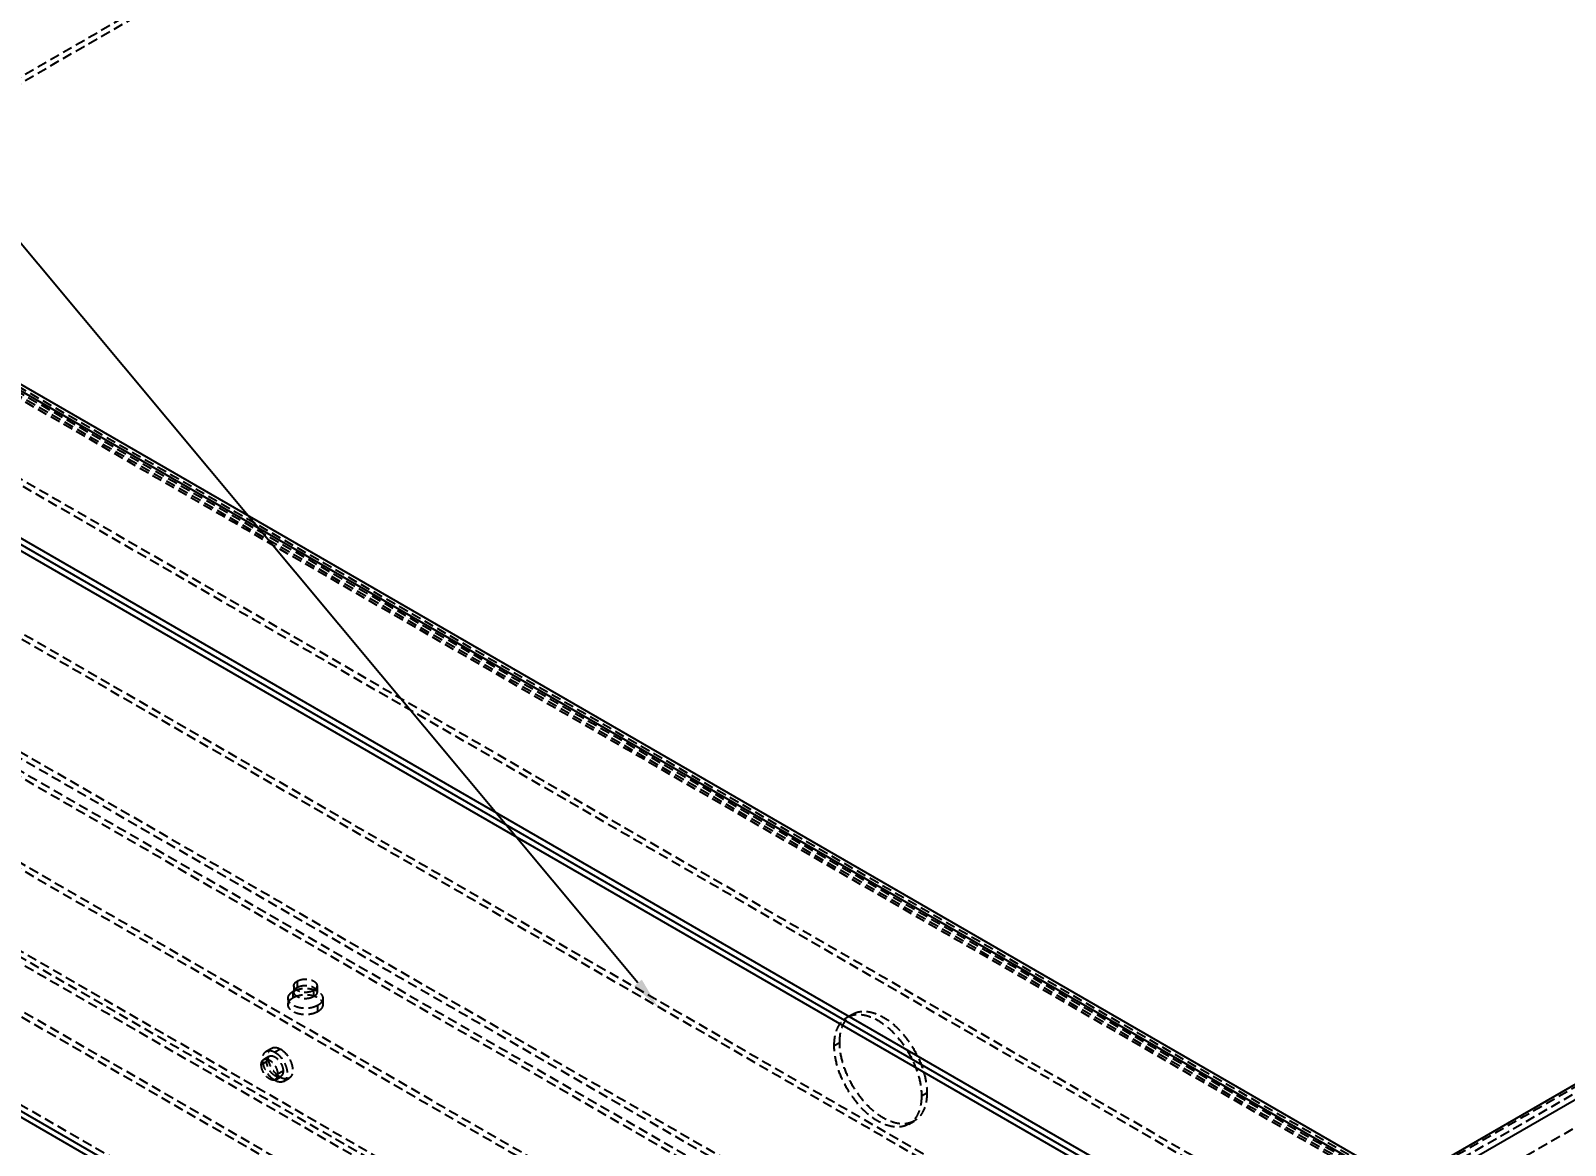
# Model space of a CAD drawing. Header units: millimetres. Extents: x 10653 to 40244, y 19163 to 29561.
# Drawn here: x 17674 to 17873.1, y 20005.8 to 20150.3 of the extents above; entities that cross this region are included whole.
import ezdxf
from ezdxf import colors
from ezdxf.entities.mleader import LeaderData, LeaderLine
from ezdxf.math import Vec2, Vec3

# ---------------------------------------------------------------- set-up
doc = ezdxf.new("R2010")
doc.units = ezdxf.units.MM
doc.linetypes.add('HIDDEN', pattern=[1.905, 1.27, -0.635])
doc.layers.add('02___PRT_ALL_AXES', color=7, linetype='Continuous')
doc.layers.add('DEFAULT_2', color=8, linetype='HIDDEN')

msp = doc.modelspace()

# ---------------------------------------------------------------- linework, layer by layer
at = {"color": 7, "linetype": 'Continuous'}
for p, q in [((17545.876, 20176.843), (17864.076, 19993.134)), ((17544.787, 20156.733), (17830.658, 19991.689)), ((17545.495, 20157.958), (17831.365, 19992.914)), ((17830.658, 19918.204), (17544.787, 20083.248))]:
    msp.add_line(p, q, dxfattribs=at)
at = {"color": 3, "linetype": 'Continuous'}
for p, q in [((17864.783, 19993.543), (17546.583, 20177.251)), ((17544.787, 20157.549), (17830.658, 19992.506)), ((17852.116, 20000.856), (18124.85, 20158.318)), ((17853.823, 19999.87), (18126.057, 20157.044)), ((17830.658, 19919.02), (17544.787, 20084.064))]:
    msp.add_line(p, q, dxfattribs=at)
at = {"layer": '02___PRT_ALL_AXES', "color": 8, "linetype": 'HIDDEN'}
for p, q in [((17843.216, 19994.563), (18125.35, 20157.452)), ((17708.052, 20024.914), (17708.052, 20025.731)), ((17707.393, 20024.812), (17707.393, 20023.996)), ((17711.234, 20023.077), (17711.234, 20023.894)), ((17711.893, 20024.812), (17711.893, 20023.996)), ((17779.889, 20022.352), (17780.596, 20022.76)), ((17704.226, 20016.885), (17704.933, 20017.293)), ((17704.558, 20017.943), (17705.265, 20018.351)), ((17706.39, 20018.24), (17705.683, 20017.831)), ((17778.232, 20018.689), (17778.939, 20019.098)), ((17704.622, 20016.607), (17703.915, 20016.198)), ((17706.744, 20015.382), (17706.037, 20014.974)), ((17706.39, 20014.565), (17705.683, 20014.157)), ((17705.726, 20014.287), (17706.433, 20014.695)), ((17706.808, 20014.046), (17707.515, 20014.454)), ((17789.546, 20012.158), (17790.253, 20012.566)), ((17787.889, 20008.495), (17788.596, 20008.904))]:
    msp.add_line(p, q, dxfattribs=at)
msp.add_arc((17706.18, 20015.135), 0.507, 288.94133, 299.95797, dxfattribs=at)
for points, knots in [([(17707.393, 20024.812), (17707.393, 20024.898), (17707.424, 20025.077), (17707.615, 20025.426), (17707.866, 20025.623), (17708.052, 20025.731)], [0, 0, 0, 0, 0.2184351, 0.4523244, 1, 1, 1, 1]), ([(17708.052, 20025.731), (17708.4, 20025.932), (17709.022, 20026.1), (17709.86, 20026.124), (17710.493, 20026.035), (17711.057, 20025.846), (17711.508, 20025.571), (17711.814, 20025.223), (17711.893, 20024.942), (17711.893, 20024.812)], [0, 0, 0, 0, 0.2695732, 0.4170898, 0.5617908, 0.6957888, 0.8133419, 0.9129478, 1, 1, 1, 1]), ([(17708.052, 20024.914), (17708.327, 20025.073), (17708.975, 20025.283), (17709.985, 20025.324), (17710.929, 20025.117), (17711.47, 20024.789), (17711.651, 20024.582)], [0, 0, 0, 0, 0.2488514, 0.5234159, 0.7846297, 1, 1, 1, 1]), ([(17711.234, 20023.894), (17710.886, 20023.693), (17710.264, 20023.524), (17709.426, 20023.501), (17708.793, 20023.59), (17708.229, 20023.778), (17707.777, 20024.054), (17707.471, 20024.402), (17707.393, 20024.683), (17707.393, 20024.812)], [0, 0, 0, 0, 0.2695732, 0.4170898, 0.5617908, 0.6957888, 0.8133419, 0.9129478, 1, 1, 1, 1]), ([(17707.393, 20023.996), (17707.393, 20024.031), (17707.403, 20024.174), (17707.454, 20024.312), (17707.508, 20024.406)], [0, 0, 0, 0, 0.243583, 1, 1, 1, 1]), ([(17711.234, 20023.077), (17710.886, 20022.876), (17710.264, 20022.708), (17709.426, 20022.685), (17708.793, 20022.773), (17708.229, 20022.962), (17707.777, 20023.237), (17707.471, 20023.585), (17707.393, 20023.866), (17707.393, 20023.996)], [0, 0, 0, 0, 0.2695732, 0.4170898, 0.5617908, 0.6957888, 0.8133419, 0.9129478, 1, 1, 1, 1]), ([(17707.508, 20024.406), (17707.517, 20024.421), (17707.555, 20024.483), (17707.599, 20024.541), (17707.635, 20024.582)], [0, 0, 0, 0, 0.2427585, 1, 1, 1, 1]), ([(17707.635, 20024.582), (17707.663, 20024.614), (17707.787, 20024.742), (17707.934, 20024.846), (17708.052, 20024.914)], [0, 0, 0, 0, 0.2338337, 1, 1, 1, 1]), ([(17711.893, 20024.812), (17711.893, 20024.727), (17711.861, 20024.548), (17711.671, 20024.199), (17711.42, 20024.001), (17711.234, 20023.894)], [0, 0, 0, 0, 0.2184351, 0.4523244, 1, 1, 1, 1]), ([(17711.893, 20023.996), (17711.893, 20023.91), (17711.861, 20023.731), (17711.671, 20023.383), (17711.42, 20023.185), (17711.234, 20023.077)], [0, 0, 0, 0, 0.2184351, 0.4523244, 1, 1, 1, 1]), ([(17711.651, 20024.582), (17711.663, 20024.568), (17711.709, 20024.513), (17711.751, 20024.453), (17711.778, 20024.406)], [0, 0, 0, 0, 0.2578325, 1, 1, 1, 1]), ([(17711.778, 20024.406), (17711.796, 20024.374), (17711.861, 20024.246), (17711.893, 20024.101), (17711.893, 20023.996)], [0, 0, 0, 0, 0.2613174, 1, 1, 1, 1]), ([(17780.596, 20022.76), (17780.794, 20022.874), (17781.228, 20023.055), (17781.946, 20023.16), (17782.717, 20023.103), (17783.837, 20022.805), (17785.268, 20022.022), (17786.85, 20020.622), (17788.248, 20018.832), (17789.348, 20016.798), (17790.062, 20014.687), (17790.253, 20013.25), (17790.253, 20012.566)], [0, 0, 0, 0, 0.0428604, 0.0874902, 0.1353244, 0.1872893, 0.3045544, 0.438225, 0.5825711, 0.7297265, 0.8713189, 1, 1, 1, 1]), ([(17778.232, 20018.689), (17778.232, 20019.095), (17778.294, 20019.866), (17778.606, 20020.925), (17779.132, 20021.784), (17779.625, 20022.199), (17779.889, 20022.352)], [0, 0, 0, 0, 0.2898085, 0.5490449, 0.7822274, 1, 1, 1, 1]), ([(17778.939, 20019.098), (17778.939, 20019.503), (17779.001, 20020.274), (17779.313, 20021.333), (17779.839, 20022.193), (17780.333, 20022.608), (17780.596, 20022.76)], [0, 0, 0, 0, 0.2898085, 0.5490449, 0.7822274, 1, 1, 1, 1]), ([(17779.889, 20022.352), (17780.087, 20022.466), (17780.521, 20022.646), (17781.239, 20022.751), (17782.01, 20022.695), (17783.129, 20022.397), (17784.561, 20021.614), (17786.143, 20020.213), (17787.541, 20018.424), (17788.641, 20016.39), (17789.355, 20014.279), (17789.546, 20012.841), (17789.546, 20012.158)], [0, 0, 0, 0, 0.0428604, 0.0874902, 0.1353244, 0.1872893, 0.3045544, 0.438225, 0.5825711, 0.7297265, 0.8713189, 1, 1, 1, 1]), ([(17705.683, 20014.157), (17705.335, 20014.358), (17704.878, 20014.812), (17704.439, 20015.526), (17704.199, 20016.119), (17704.081, 20016.702), (17704.093, 20017.231), (17704.242, 20017.67), (17704.446, 20017.878), (17704.558, 20017.943)], [0, 0, 0, 0, 0.2695766, 0.4170945, 0.5617952, 0.6957932, 0.8133426, 0.9129475, 1, 1, 1, 1]), ([(17704.558, 20017.943), (17704.632, 20017.986), (17704.803, 20018.048), (17705.2, 20018.057), (17705.497, 20017.939), (17705.683, 20017.831)], [0, 0, 0, 0, 0.2184359, 0.452332, 1, 1, 1, 1]), ([(17704.667, 20016.933), (17704.691, 20017.009), (17704.755, 20017.15), (17704.871, 20017.257), (17704.933, 20017.293)], [0, 0, 0, 0, 0.5252879, 1, 1, 1, 1]), ([(17706.39, 20014.565), (17706.093, 20014.737), (17705.554, 20015.239), (17705.087, 20016.022), (17704.86, 20016.716), (17704.767, 20017.332), (17704.828, 20017.801), (17704.964, 20018.04)], [0, 0, 0, 0, 0.2550378, 0.5351523, 0.6705216, 0.7953358, 1, 1, 1, 1]), ([(17704.933, 20017.293), (17705.008, 20017.336), (17705.196, 20017.385), (17705.499, 20017.324), (17705.809, 20017.155), (17706.215, 20016.795), (17706.596, 20016.205), (17706.744, 20015.65), (17706.744, 20015.382)], [0, 0, 0, 0, 0.0871471, 0.1868619, 0.3045423, 0.4386847, 0.7301363, 1, 1, 1, 1]), ([(17704.964, 20018.04), (17704.983, 20018.073), (17705.061, 20018.195), (17705.172, 20018.297), (17705.265, 20018.351)], [0, 0, 0, 0, 0.2616472, 1, 1, 1, 1]), ([(17705.265, 20018.351), (17705.339, 20018.394), (17705.51, 20018.456), (17705.907, 20018.466), (17706.204, 20018.347), (17706.39, 20018.24)], [0, 0, 0, 0, 0.2184359, 0.452332, 1, 1, 1, 1]), ([(17705.683, 20017.831), (17706.031, 20017.63), (17706.488, 20017.176), (17706.927, 20016.462), (17707.167, 20015.869), (17707.285, 20015.287), (17707.273, 20014.758), (17707.124, 20014.319), (17706.92, 20014.11), (17706.808, 20014.046)], [0, 0, 0, 0, 0.2695766, 0.4170945, 0.5617952, 0.6957932, 0.8133426, 0.9129475, 1, 1, 1, 1]), ([(17706.39, 20018.24), (17706.738, 20018.039), (17707.195, 20017.584), (17707.634, 20016.87), (17707.874, 20016.278), (17707.992, 20015.695), (17707.98, 20015.166), (17707.831, 20014.727), (17707.627, 20014.519), (17707.515, 20014.454)], [0, 0, 0, 0, 0.2695766, 0.4170945, 0.5617952, 0.6957932, 0.8133426, 0.9129475, 1, 1, 1, 1]), ([(17787.889, 20008.495), (17787.692, 20008.381), (17787.257, 20008.201), (17786.54, 20008.096), (17785.769, 20008.152), (17784.649, 20008.45), (17783.218, 20009.233), (17781.636, 20010.634), (17780.238, 20012.423), (17779.138, 20014.457), (17778.424, 20016.568), (17778.232, 20018.006), (17778.232, 20018.689)], [0, 0, 0, 0, 0.0428604, 0.0874902, 0.1353244, 0.1872893, 0.3045544, 0.438225, 0.5825711, 0.7297265, 0.8713189, 1, 1, 1, 1]), ([(17788.596, 20008.904), (17788.399, 20008.79), (17787.964, 20008.609), (17787.247, 20008.504), (17786.476, 20008.56), (17785.356, 20008.858), (17783.925, 20009.641), (17782.343, 20011.042), (17780.945, 20012.831), (17779.845, 20014.865), (17779.131, 20016.976), (17778.939, 20018.414), (17778.939, 20019.098)], [0, 0, 0, 0, 0.0428604, 0.0874902, 0.1353244, 0.1872893, 0.3045544, 0.438225, 0.5825711, 0.7297265, 0.8713189, 1, 1, 1, 1]), ([(17703.915, 20016.198), (17703.915, 20016.342), (17703.95, 20016.608), (17704.125, 20016.827), (17704.226, 20016.885)], [0, 0, 0, 0, 0.5507638, 1, 1, 1, 1]), ([(17705.726, 20014.287), (17705.651, 20014.244), (17705.463, 20014.195), (17705.16, 20014.256), (17704.85, 20014.425), (17704.444, 20014.785), (17704.063, 20015.375), (17703.915, 20015.93), (17703.915, 20016.198)], [0, 0, 0, 0, 0.0871471, 0.1868619, 0.3045423, 0.4386847, 0.7301363, 1, 1, 1, 1]), ([(17704.226, 20016.885), (17704.301, 20016.928), (17704.489, 20016.977), (17704.792, 20016.916), (17705.102, 20016.747), (17705.508, 20016.387), (17705.889, 20015.797), (17706.037, 20015.241), (17706.037, 20014.974)], [0, 0, 0, 0, 0.0871471, 0.1868619, 0.3045423, 0.4386847, 0.7301363, 1, 1, 1, 1]), ([(17704.622, 20016.607), (17704.622, 20016.636), (17704.626, 20016.746), (17704.644, 20016.856), (17704.667, 20016.933)], [0, 0, 0, 0, 0.2652538, 1, 1, 1, 1]), ([(17705.988, 20014.645), (17705.81, 20014.686), (17705.447, 20014.893), (17705.021, 20015.369), (17704.715, 20015.96), (17704.622, 20016.398), (17704.622, 20016.607)], [0, 0, 0, 0, 0.2172363, 0.4786809, 0.7522264, 1, 1, 1, 1]), ([(17706.744, 20015.382), (17706.744, 20015.239), (17706.709, 20014.972), (17706.534, 20014.754), (17706.433, 20014.695)], [0, 0, 0, 0, 0.5507638, 1, 1, 1, 1]), ([(17706.808, 20014.046), (17706.734, 20014.003), (17706.563, 20013.941), (17706.166, 20013.931), (17705.869, 20014.05), (17705.683, 20014.157)], [0, 0, 0, 0, 0.2184359, 0.452332, 1, 1, 1, 1]), ([(17706.037, 20014.974), (17706.037, 20014.83), (17706.002, 20014.564), (17705.827, 20014.345), (17705.726, 20014.287)], [0, 0, 0, 0, 0.5507638, 1, 1, 1, 1]), ([(17706.344, 20014.655), (17706.297, 20014.638), (17706.229, 20014.626), (17706.161, 20014.625), (17706.143, 20014.625)], [0, 0, 0, 0, 0.7407102, 1, 1, 1, 1]), ([(17707.112, 20014.349), (17707.055, 20014.348), (17706.801, 20014.368), (17706.56, 20014.467), (17706.39, 20014.565)], [0, 0, 0, 0, 0.2265789, 1, 1, 1, 1]), ([(17707.515, 20014.454), (17707.485, 20014.437), (17707.36, 20014.375), (17707.218, 20014.35), (17707.112, 20014.349)], [0, 0, 0, 0, 0.2438313, 1, 1, 1, 1]), ([(17789.546, 20012.158), (17789.546, 20011.752), (17789.485, 20010.981), (17789.172, 20009.922), (17788.647, 20009.063), (17788.153, 20008.648), (17787.889, 20008.495)], [0, 0, 0, 0, 0.2898085, 0.5490449, 0.7822274, 1, 1, 1, 1]), ([(17790.253, 20012.566), (17790.253, 20012.16), (17790.192, 20011.389), (17789.879, 20010.33), (17789.354, 20009.471), (17788.86, 20009.056), (17788.596, 20008.904)], [0, 0, 0, 0, 0.2898085, 0.5490449, 0.7822274, 1, 1, 1, 1])]:
    msp.add_open_spline(points, degree=3, knots=knots, dxfattribs=at)
msp.add_open_spline([(17706.143, 20014.625), (17706.091, 20014.626), (17706.039, 20014.633), (17705.988, 20014.645)], degree=3, dxfattribs=at)
at = {"layer": 'DEFAULT_2', "color": 8, "linetype": 'HIDDEN'}
for p, q in [((17585.828, 20094.172), (17865.134, 20255.429)), ((17585.828, 20093.356), (17865.134, 20254.612)), ((17554.715, 20160.309), (17856.651, 19985.99)), ((17842.509, 19994.971), (18124.643, 20157.861)), ((17581.302, 20156.063), (17850.004, 20000.932)), ((17849.297, 20000.523), (17581.302, 20155.247)), ((17849.443, 20000.777), (17582.156, 20155.092)), ((17849.943, 20001.643), (17582.656, 20155.958)), ((17845.691, 19991.501), (17564.261, 20153.981)), ((18116.511, 20147.859), (17855.59, 19997.216)), ((17554.432, 20140.55), (17822.427, 19985.827)), ((17822.427, 19985.01), (17554.432, 20139.733)), ((17581.302, 20107.073), (17849.297, 19952.35)), ((17582.717, 20107.889), (17849.297, 19953.983)), ((17583.424, 20108.298), (17850.004, 19954.391)), ((17849.297, 19951.533), (17581.302, 20106.256)), ((17546.583, 20103.766), (17864.783, 19920.057)), ((17864.783, 19919.241), (17546.583, 20102.949)), ((17564.968, 20104.583), (17846.398, 19942.103)), ((17864.076, 19918.833), (17545.876, 20102.541)), ((17570.979, 20100.296), (17841.802, 19943.94)), ((17554.432, 20091.56), (17822.427, 19936.836)), ((17822.427, 19936.02), (17554.432, 20090.743)), ((17545.495, 20084.472), (17831.365, 19919.429)), ((17708.143, 20026.445), (17708.143, 20025.629)), ((17708.582, 20027.058), (17708.582, 20026.241)), ((17710.703, 20025.833), (17710.703, 20025.017)), ((17711.143, 20026.445), (17711.143, 20025.629))]:
    msp.add_line(p, q, dxfattribs=at)
for points, knots in [([(17708.582, 20027.058), (17708.814, 20027.192), (17709.369, 20027.342), (17710.07, 20027.306), (17710.585, 20027.135), (17710.887, 20026.951), (17711.091, 20026.719), (17711.143, 20026.532), (17711.143, 20026.445)], [0, 0, 0, 0, 0.2698729, 0.5613351, 0.6954769, 0.8131495, 0.9128563, 1, 1, 1, 1]), ([(17708.143, 20026.446), (17708.143, 20026.562), (17708.245, 20026.823), (17708.458, 20026.986), (17708.582, 20027.058)], [0, 0, 0, 0, 0.4492314, 1, 1, 1, 1]), ([(17710.703, 20025.833), (17710.471, 20025.699), (17709.917, 20025.549), (17709.215, 20025.584), (17708.7, 20025.756), (17708.399, 20025.94), (17708.195, 20026.172), (17708.143, 20026.359), (17708.143, 20026.446)], [0, 0, 0, 0, 0.2698729, 0.5613351, 0.6954769, 0.8131495, 0.9128563, 1, 1, 1, 1]), ([(17708.143, 20025.629), (17708.143, 20025.746), (17708.245, 20026.006), (17708.458, 20026.17), (17708.582, 20026.241)], [0, 0, 0, 0, 0.4492314, 1, 1, 1, 1]), ([(17710.703, 20025.017), (17710.471, 20024.883), (17709.917, 20024.732), (17709.215, 20024.768), (17708.7, 20024.94), (17708.399, 20025.123), (17708.195, 20025.355), (17708.143, 20025.543), (17708.143, 20025.629)], [0, 0, 0, 0, 0.2698729, 0.5613351, 0.6954769, 0.8131495, 0.9128563, 1, 1, 1, 1]), ([(17708.582, 20026.241), (17708.814, 20026.375), (17709.369, 20026.525), (17710.07, 20026.49), (17710.585, 20026.318), (17710.887, 20026.135), (17711.091, 20025.902), (17711.143, 20025.715), (17711.143, 20025.629)], [0, 0, 0, 0, 0.2698729, 0.5613351, 0.6954769, 0.8131495, 0.9128563, 1, 1, 1, 1]), ([(17711.143, 20026.445), (17711.143, 20026.328), (17711.041, 20026.068), (17710.827, 20025.905), (17710.703, 20025.833)], [0, 0, 0, 0, 0.4492314, 1, 1, 1, 1]), ([(17711.143, 20025.629), (17711.143, 20025.512), (17711.041, 20025.251), (17710.827, 20025.088), (17710.703, 20025.017)], [0, 0, 0, 0, 0.4492314, 1, 1, 1, 1])]:
    msp.add_open_spline(points, degree=3, knots=knots, dxfattribs=at)

# ---------------------------------------------------------------- leaders
at = {"lineweight": 9}
ml = msp.add_multileader_mtext('Standard', dxfattribs=at)
ml.set_content('2', color=2)
ml.set_leader_properties(color=2)
ml.build(insert=Vec2(0, 0))
ml.multileader.update_dxf_attribs({"text_left_attachment_type": 5, "text_right_attachment_type": 5, "dogleg_length": 0.36})
ctx = ml.context
ctx.base_point, ctx.char_height, ctx.plane_origin = Vec3(17475.888, 20329.275), 30, Vec3(17832.915, 20019.942)
ctx.left_attachment, ctx.right_attachment, ctx.text_align_type = 5, 5, 2
notes = []
notes.append((ctx, [(0, (1, 1, 0), (17500.248, 20329.275), (-1, 0), 0.36, [(0, [(17755.334, 20023.745)], 0, [])])]))
ctx.mtext.insert, ctx.mtext.alignment, ctx.mtext.flow_direction = Vec3(17497.888, 20365.275), 3, 5
for ctx, leaders in notes:
    for number, flags, end, landing, length, lines in leaders:
        leader = LeaderData()
        leader.index, (leader.has_last_leader_line, leader.has_dogleg_vector, leader.attachment_direction) = number, flags
        leader.last_leader_point, leader.dogleg_vector, leader.dogleg_length = Vec3(end), Vec3(landing), length
        for number, points, colour, breaks in lines:
            line = LeaderLine()
            line.index, line.vertices, line.color, line.breaks = number, Vec3.list(points), colors.encode_raw_color(colour), breaks
            leader.lines.append(line)
        ctx.leaders.append(leader)

doc.saveas('drawing.dxf')
